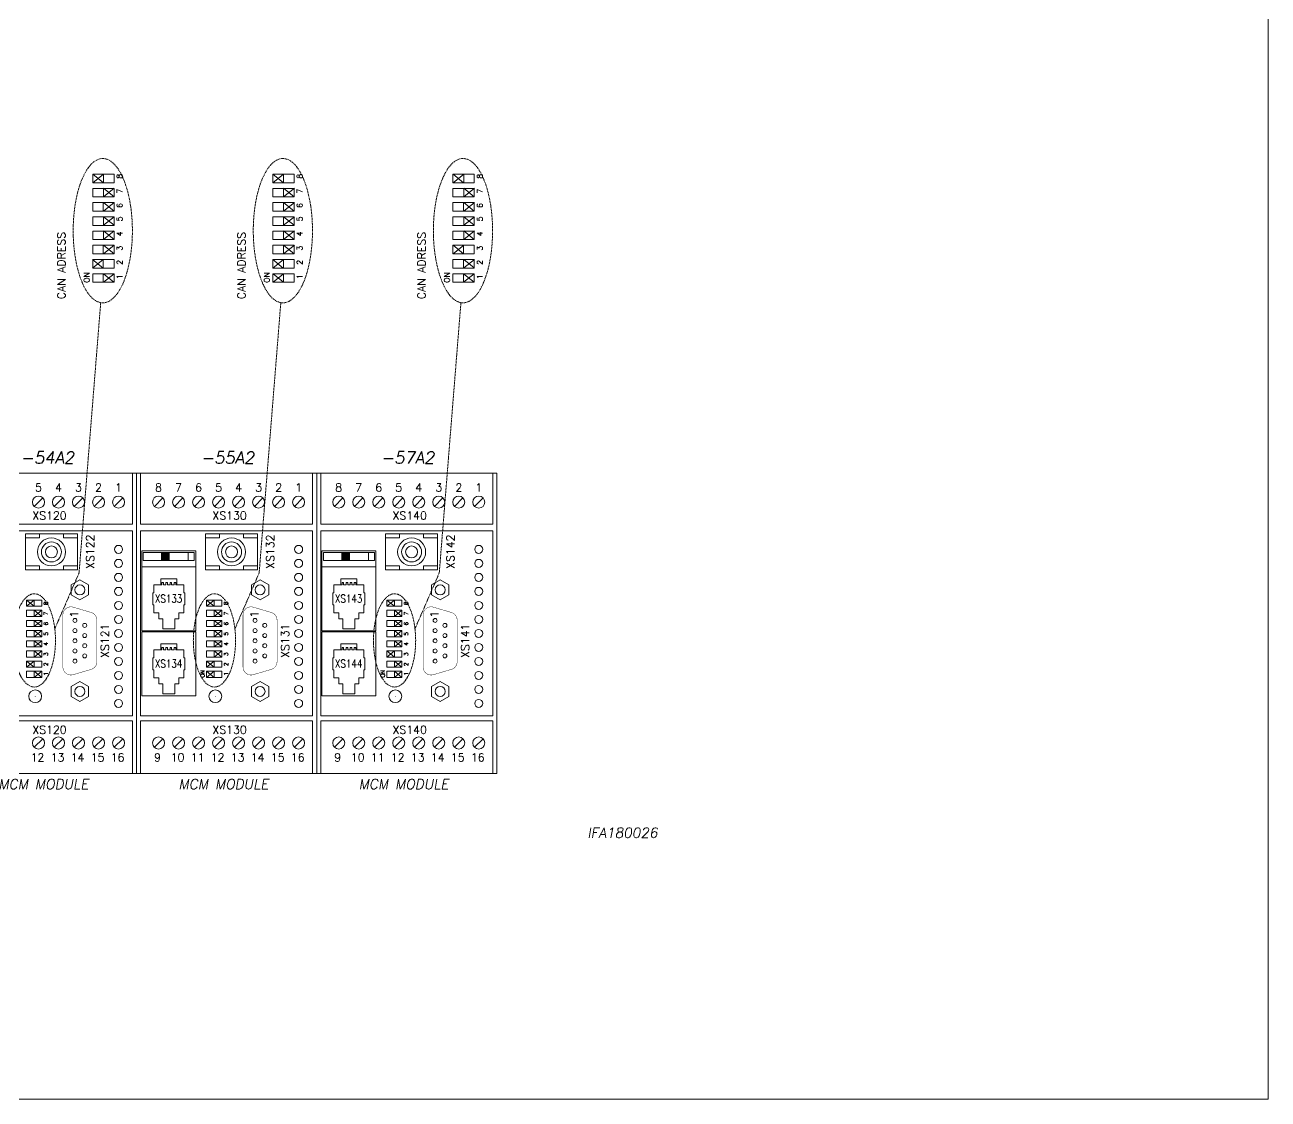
# Model space of a CAD drawing. Extents: x -2993 to 3661, y -4147 to -1441.
# Drawn here: x 2735.6 to 3046.3, y -3722.1 to -3453.6 of the extents above; entities that cross this region are included whole.
import ezdxf
from ezdxf.enums import TextEntityAlignment as Align

# ---------------------------------------------------------------- set-up
doc = ezdxf.new("R2010")
doc.units = 0
doc.header["$LTSCALE"] = 0.1
doc.header["$MEASUREMENT"] = 0
doc.linetypes.add('DASHED', pattern=[19.05, 12.7, -6.35])
doc.layers.get('0').update_dxf_attribs({"linetype": 'CONTINUOUS'})
doc.layers.add('DIM', color=5, linetype='CONTINUOUS')
doc.styles.get("Standard").update_dxf_attribs({"font": 'simplex.shx'})

msp = doc.modelspace()

# ---------------------------------------------------------------- hatches: boundary and pattern name
at = {"lineweight": 13}
h = msp.add_hatch(dxfattribs=at)
h.set_pattern_fill('ANSI37', color=256, angle=180, style=0)
h.set_pattern_definition([(225, (4043.07282, -1317.58516), (0.0883883476, -0.0883883476), []), (315, (4043.07282, -1317.58516), (0.0883883476, 0.0883883476), [])])
h.paths.add_polyline_path([(2769.8, -3587.47), (2771.71, -3587.47), (2771.71, -3585.45), (2769.8, -3585.45)])
h = msp.add_hatch(dxfattribs=at)
h.set_pattern_fill('ANSI37', color=256, angle=180, style=0)
h.set_pattern_definition([(225, (4088.07282, -1317.58516), (0.0883883476, -0.0883883476), []), (315, (4088.07282, -1317.58516), (0.0883883476, 0.0883883476), [])])
h.paths.add_polyline_path([(2814.8, -3587.47), (2816.71, -3587.47), (2816.71, -3585.45), (2814.8, -3585.45)])

# ---------------------------------------------------------------- linework, layer by layer
at = {"linetype": 'Continuous', "lineweight": 13}
for p, q in [((2752.59, -3490.9), (2752.59, -3493.04)), ((2757.93, -3490.9), (2752.59, -3490.9)), ((2755.29, -3493.04), (2755.29, -3490.9)), ((2757.93, -3493.04), (2757.93, -3490.9)), ((2757.93, -3493.04), (2757.93, -3490.9)), ((2797.59, -3490.9), (2797.59, -3493.04)), ((2802.93, -3490.9), (2797.59, -3490.9)), ((2800.29, -3493.04), (2800.29, -3490.9)), ((2802.93, -3493.04), (2802.93, -3490.9)), ((2802.93, -3493.04), (2802.93, -3490.9)), ((2842.59, -3490.9), (2842.59, -3493.04)), ((2847.93, -3490.9), (2842.59, -3490.9)), ((2845.29, -3493.04), (2845.29, -3490.9)), ((2847.93, -3493.04), (2847.93, -3490.9)), ((2847.93, -3493.04), (2847.93, -3490.9)), ((2752.59, -3493.04), (2757.93, -3493.04)), ((2752.59, -3493.04), (2757.93, -3493.04)), ((2757.93, -3494.46), (2752.59, -3494.46)), ((2752.59, -3494.46), (2752.59, -3496.59)), ((2757.93, -3494.46), (2752.59, -3494.46)), ((2755.29, -3496.59), (2755.29, -3494.46)), ((2757.93, -3496.59), (2757.93, -3494.46)), ((2757.93, -3496.59), (2757.93, -3494.46)), ((2797.59, -3493.04), (2802.93, -3493.04)), ((2797.59, -3493.04), (2802.93, -3493.04)), ((2802.93, -3494.46), (2797.59, -3494.46)), ((2797.59, -3494.46), (2797.59, -3496.59)), ((2802.93, -3494.46), (2797.59, -3494.46)), ((2800.29, -3496.59), (2800.29, -3494.46)), ((2802.93, -3496.59), (2802.93, -3494.46)), ((2802.93, -3496.59), (2802.93, -3494.46)), ((2842.59, -3493.04), (2847.93, -3493.04)), ((2842.59, -3493.04), (2847.93, -3493.04)), ((2847.93, -3494.46), (2842.59, -3494.46)), ((2842.59, -3494.46), (2842.59, -3496.59)), ((2847.93, -3494.46), (2842.59, -3494.46)), ((2845.29, -3496.59), (2845.29, -3494.46)), ((2847.93, -3496.59), (2847.93, -3494.46)), ((2847.93, -3496.59), (2847.93, -3494.46)), ((2752.59, -3496.59), (2757.93, -3496.59)), ((2752.59, -3496.59), (2757.93, -3496.59)), ((2797.59, -3496.59), (2802.93, -3496.59)), ((2797.59, -3496.59), (2802.93, -3496.59)), ((2842.59, -3496.59), (2847.93, -3496.59)), ((2842.59, -3496.59), (2847.93, -3496.59)), ((2752.59, -3500.15), (2752.59, -3498.02)), ((2752.59, -3498.02), (2757.93, -3498.02)), ((2752.59, -3498.02), (2757.93, -3498.02)), ((2757.93, -3500.15), (2752.59, -3500.15)), ((2757.93, -3500.15), (2752.59, -3500.15)), ((2755.23, -3500.15), (2755.23, -3498.02)), ((2757.93, -3498.02), (2757.93, -3500.15)), ((2757.93, -3498.02), (2757.93, -3500.15)), ((2797.59, -3500.15), (2797.59, -3498.02)), ((2797.59, -3498.02), (2802.93, -3498.02)), ((2797.59, -3498.02), (2802.93, -3498.02)), ((2802.93, -3500.15), (2797.59, -3500.15)), ((2802.93, -3500.15), (2797.59, -3500.15)), ((2800.23, -3500.15), (2800.23, -3498.02)), ((2802.93, -3498.02), (2802.93, -3500.15)), ((2802.93, -3498.02), (2802.93, -3500.15)), ((2842.59, -3500.15), (2842.59, -3498.02)), ((2842.59, -3498.02), (2847.93, -3498.02)), ((2842.59, -3498.02), (2847.93, -3498.02)), ((2847.93, -3500.15), (2842.59, -3500.15)), ((2847.93, -3500.15), (2842.59, -3500.15)), ((2845.23, -3500.15), (2845.23, -3498.02)), ((2847.93, -3498.02), (2847.93, -3500.15)), ((2847.93, -3498.02), (2847.93, -3500.15)), ((2752.59, -3501.57), (2752.59, -3503.71)), ((2757.93, -3501.57), (2752.59, -3501.57)), ((2757.93, -3501.57), (2752.59, -3501.57)), ((2752.59, -3503.71), (2757.93, -3503.71)), ((2752.59, -3503.71), (2757.93, -3503.71)), ((2755.29, -3503.71), (2755.29, -3501.57)), ((2757.93, -3503.71), (2757.93, -3501.57)), ((2757.93, -3503.71), (2757.93, -3501.57)), ((2797.59, -3501.57), (2797.59, -3503.71)), ((2802.93, -3501.57), (2797.59, -3501.57)), ((2802.93, -3501.57), (2797.59, -3501.57)), ((2797.59, -3503.71), (2802.93, -3503.71)), ((2797.59, -3503.71), (2802.93, -3503.71)), ((2800.29, -3503.71), (2800.29, -3501.57)), ((2802.93, -3503.71), (2802.93, -3501.57)), ((2802.93, -3503.71), (2802.93, -3501.57)), ((2842.59, -3501.57), (2842.59, -3503.71)), ((2847.93, -3501.57), (2842.59, -3501.57)), ((2847.93, -3501.57), (2842.59, -3501.57)), ((2842.59, -3503.71), (2847.93, -3503.71)), ((2842.59, -3503.71), (2847.93, -3503.71)), ((2845.29, -3503.71), (2845.29, -3501.57)), ((2847.93, -3503.71), (2847.93, -3501.57)), ((2847.93, -3503.71), (2847.93, -3501.57)), ((2757.93, -3505.13), (2752.59, -3505.13)), ((2752.59, -3505.13), (2752.59, -3507.26)), ((2757.93, -3505.13), (2752.59, -3505.13)), ((2755.29, -3507.26), (2755.29, -3505.13)), ((2757.93, -3507.26), (2757.93, -3505.13)), ((2757.93, -3507.26), (2757.93, -3505.13)), ((2802.93, -3505.13), (2797.59, -3505.13)), ((2797.59, -3505.13), (2797.59, -3507.26)), ((2802.93, -3505.13), (2797.59, -3505.13)), ((2800.29, -3507.26), (2800.29, -3505.13)), ((2802.93, -3507.26), (2802.93, -3505.13)), ((2802.93, -3507.26), (2802.93, -3505.13)), ((2847.93, -3505.13), (2842.59, -3505.13)), ((2842.59, -3505.13), (2842.59, -3507.26)), ((2847.93, -3505.13), (2842.59, -3505.13)), ((2845.29, -3507.26), (2845.29, -3505.13)), ((2847.93, -3507.26), (2847.93, -3505.13)), ((2847.93, -3507.26), (2847.93, -3505.13)), ((2752.59, -3507.26), (2757.93, -3507.26)), ((2752.59, -3507.26), (2757.93, -3507.26)), ((2752.59, -3510.82), (2752.59, -3508.68)), ((2752.59, -3508.68), (2757.93, -3508.68)), ((2752.59, -3508.68), (2757.93, -3508.68)), ((2755.23, -3510.82), (2755.23, -3508.68)), ((2757.93, -3508.68), (2757.93, -3510.82)), ((2757.93, -3508.68), (2757.93, -3510.82)), ((2797.59, -3507.26), (2802.93, -3507.26)), ((2797.59, -3507.26), (2802.93, -3507.26)), ((2797.59, -3510.82), (2797.59, -3508.68)), ((2797.59, -3508.68), (2802.93, -3508.68)), ((2797.59, -3508.68), (2802.93, -3508.68)), ((2800.23, -3510.82), (2800.23, -3508.68)), ((2802.93, -3508.68), (2802.93, -3510.82)), ((2802.93, -3508.68), (2802.93, -3510.82)), ((2842.59, -3507.26), (2847.93, -3507.26)), ((2842.59, -3507.26), (2847.93, -3507.26)), ((2842.59, -3510.82), (2842.59, -3508.68)), ((2842.59, -3508.68), (2847.93, -3508.68)), ((2842.59, -3508.68), (2847.93, -3508.68)), ((2845.23, -3510.82), (2845.23, -3508.68)), ((2847.93, -3508.68), (2847.93, -3510.82)), ((2847.93, -3508.68), (2847.93, -3510.82)), ((2757.93, -3510.82), (2752.59, -3510.82)), ((2757.93, -3510.82), (2752.59, -3510.82)), ((2752.59, -3512.24), (2757.93, -3512.24)), ((2752.59, -3514.37), (2752.59, -3512.24)), ((2752.59, -3512.24), (2757.93, -3512.24)), ((2755.23, -3514.37), (2755.23, -3512.24)), ((2757.93, -3512.24), (2757.93, -3514.37)), ((2757.93, -3512.24), (2757.93, -3514.37)), ((2802.93, -3510.82), (2797.59, -3510.82)), ((2802.93, -3510.82), (2797.59, -3510.82)), ((2797.59, -3512.24), (2802.93, -3512.24)), ((2797.59, -3514.37), (2797.59, -3512.24)), ((2797.59, -3512.24), (2802.93, -3512.24)), ((2800.23, -3514.37), (2800.23, -3512.24)), ((2802.93, -3512.24), (2802.93, -3514.37)), ((2802.93, -3512.24), (2802.93, -3514.37)), ((2847.93, -3510.82), (2842.59, -3510.82)), ((2847.93, -3510.82), (2842.59, -3510.82)), ((2842.59, -3512.24), (2847.93, -3512.24)), ((2842.59, -3514.37), (2842.59, -3512.24)), ((2842.59, -3512.24), (2847.93, -3512.24)), ((2845.23, -3514.37), (2845.23, -3512.24)), ((2847.93, -3512.24), (2847.93, -3514.37)), ((2847.93, -3512.24), (2847.93, -3514.37)), ((2757.93, -3514.37), (2752.59, -3514.37)), ((2757.93, -3514.37), (2752.59, -3514.37)), ((2752.59, -3515.8), (2757.93, -3515.8)), ((2752.59, -3517.93), (2752.59, -3515.8)), ((2752.59, -3515.8), (2757.93, -3515.8)), ((2755.23, -3517.93), (2755.23, -3515.8)), ((2757.93, -3515.8), (2757.93, -3517.93)), ((2757.93, -3515.8), (2757.93, -3517.93)), ((2802.93, -3514.37), (2797.59, -3514.37)), ((2802.93, -3514.37), (2797.59, -3514.37)), ((2797.59, -3515.8), (2802.93, -3515.8)), ((2797.59, -3517.93), (2797.59, -3515.8)), ((2797.59, -3515.8), (2802.93, -3515.8)), ((2800.23, -3517.93), (2800.23, -3515.8)), ((2802.93, -3515.8), (2802.93, -3517.93)), ((2802.93, -3515.8), (2802.93, -3517.93)), ((2847.93, -3514.37), (2842.59, -3514.37)), ((2847.93, -3514.37), (2842.59, -3514.37)), ((2842.59, -3515.8), (2847.93, -3515.8)), ((2842.59, -3517.93), (2842.59, -3515.8)), ((2842.59, -3515.8), (2847.93, -3515.8)), ((2845.23, -3517.93), (2845.23, -3515.8)), ((2847.93, -3515.8), (2847.93, -3517.93)), ((2847.93, -3515.8), (2847.93, -3517.93)), ((2757.93, -3517.93), (2752.59, -3517.93)), ((2757.93, -3517.93), (2752.59, -3517.93)), ((2802.93, -3517.93), (2797.59, -3517.93)), ((2802.93, -3517.93), (2797.59, -3517.93)), ((2847.93, -3517.93), (2842.59, -3517.93)), ((2847.93, -3517.93), (2842.59, -3517.93)), ((2777.96, -3585.45), (2765.21, -3585.45)), ((2765.21, -3587.47), (2765.21, -3585.45)), ((2765.21, -3587.47), (2777.96, -3587.47)), ((2769.8, -3585.45), (2769.8, -3587.47)), ((2771.71, -3585.45), (2771.71, -3587.47)), ((2776.46, -3587.47), (2776.46, -3585.45)), ((2777.96, -3587.47), (2777.96, -3585.45)), ((2822.96, -3585.45), (2810.21, -3585.45)), ((2810.21, -3587.47), (2810.21, -3585.45)), ((2810.21, -3587.47), (2822.96, -3587.47)), ((2814.8, -3585.45), (2814.8, -3587.47)), ((2816.71, -3585.45), (2816.71, -3587.47)), ((2821.46, -3587.47), (2821.46, -3585.45)), ((2822.96, -3587.47), (2822.96, -3585.45)), ((2769.87, -3592.93), (2770.27, -3592.93)), ((2769.87, -3593.52), (2769.87, -3592.93)), ((2770.27, -3592.93), (2770.27, -3593.52)), ((2770.27, -3593.52), (2770.88, -3593.52)), ((2770.88, -3592.93), (2771.29, -3592.93)), ((2770.88, -3593.52), (2770.88, -3592.93)), ((2771.29, -3592.93), (2771.29, -3593.52)), ((2771.29, -3593.52), (2771.9, -3593.52)), ((2771.9, -3593.52), (2771.9, -3592.93)), ((2771.9, -3592.93), (2772.31, -3592.93)), ((2772.31, -3592.93), (2772.31, -3593.52)), ((2772.31, -3593.52), (2772.91, -3593.52)), ((2772.91, -3592.93), (2773.32, -3592.93)), ((2772.91, -3593.52), (2772.91, -3592.93)), ((2773.32, -3592.93), (2773.32, -3593.52)), ((2814.87, -3592.93), (2815.27, -3592.93)), ((2814.87, -3593.52), (2814.87, -3592.93)), ((2815.27, -3592.93), (2815.27, -3593.52)), ((2815.27, -3593.52), (2815.88, -3593.52)), ((2815.88, -3592.93), (2816.29, -3592.93)), ((2815.88, -3593.52), (2815.88, -3592.93)), ((2816.29, -3592.93), (2816.29, -3593.52)), ((2816.29, -3593.52), (2816.9, -3593.52)), ((2816.9, -3593.52), (2816.9, -3592.93)), ((2816.9, -3592.93), (2817.31, -3592.93)), ((2817.31, -3592.93), (2817.31, -3593.52)), ((2817.31, -3593.52), (2817.91, -3593.52)), ((2817.91, -3592.93), (2818.32, -3592.93)), ((2817.91, -3593.52), (2817.91, -3592.93)), ((2818.32, -3592.93), (2818.32, -3593.52)), ((2739.86, -3597.36), (2736.05, -3597.36)), ((2736.05, -3597.36), (2736.05, -3598.88)), ((2736.05, -3598.88), (2739.86, -3598.88)), ((2739.86, -3599.9), (2736.05, -3599.9)), ((2736.05, -3599.9), (2736.05, -3601.42)), ((2737.96, -3597.36), (2737.96, -3598.88)), ((2737.96, -3599.9), (2737.96, -3601.42)), ((2739.86, -3598.88), (2739.86, -3597.36)), ((2739.86, -3601.42), (2739.86, -3599.9)), ((2784.86, -3597.36), (2781.05, -3597.36)), ((2781.05, -3597.36), (2781.05, -3598.88)), ((2781.05, -3598.88), (2784.86, -3598.88)), ((2784.86, -3599.9), (2781.05, -3599.9)), ((2781.05, -3599.9), (2781.05, -3601.42)), ((2782.96, -3597.36), (2782.96, -3598.88)), ((2782.96, -3599.9), (2782.96, -3601.42)), ((2784.86, -3598.88), (2784.86, -3597.36)), ((2784.86, -3601.42), (2784.86, -3599.9)), ((2829.86, -3597.36), (2826.05, -3597.36)), ((2826.05, -3597.36), (2826.05, -3598.88)), ((2826.05, -3598.88), (2829.86, -3598.88)), ((2829.86, -3599.9), (2826.05, -3599.9)), ((2826.05, -3599.9), (2826.05, -3601.42)), ((2827.96, -3597.36), (2827.96, -3598.88)), ((2827.96, -3599.9), (2827.96, -3601.42)), ((2829.86, -3598.88), (2829.86, -3597.36)), ((2829.86, -3601.42), (2829.86, -3599.9)), ((2736.05, -3601.42), (2739.86, -3601.42)), ((2739.86, -3602.44), (2736.05, -3602.44)), ((2736.05, -3602.44), (2736.05, -3603.96)), ((2737.96, -3602.44), (2737.96, -3603.96)), ((2739.86, -3603.96), (2739.86, -3602.44)), ((2781.05, -3601.42), (2784.86, -3601.42)), ((2784.86, -3602.44), (2781.05, -3602.44)), ((2781.05, -3602.44), (2781.05, -3603.96)), ((2782.96, -3602.44), (2782.96, -3603.96)), ((2784.86, -3603.96), (2784.86, -3602.44)), ((2826.05, -3601.42), (2829.86, -3601.42)), ((2829.86, -3602.44), (2826.05, -3602.44)), ((2826.05, -3602.44), (2826.05, -3603.96)), ((2827.96, -3602.44), (2827.96, -3603.96)), ((2829.86, -3603.96), (2829.86, -3602.44)), ((2736.05, -3603.96), (2739.86, -3603.96)), ((2739.86, -3604.98), (2736.05, -3604.98)), ((2736.05, -3604.98), (2736.05, -3606.5)), ((2736.05, -3606.5), (2739.86, -3606.5)), ((2737.96, -3604.98), (2737.96, -3606.5)), ((2739.86, -3606.5), (2739.86, -3604.98)), ((2781.05, -3603.96), (2784.86, -3603.96)), ((2784.86, -3604.98), (2781.05, -3604.98)), ((2781.05, -3604.98), (2781.05, -3606.5)), ((2781.05, -3606.5), (2784.86, -3606.5)), ((2782.96, -3604.98), (2782.96, -3606.5)), ((2784.86, -3606.5), (2784.86, -3604.98)), ((2826.05, -3603.96), (2829.86, -3603.96)), ((2829.86, -3604.98), (2826.05, -3604.98)), ((2826.05, -3604.98), (2826.05, -3606.5)), ((2826.05, -3606.5), (2829.86, -3606.5)), ((2827.96, -3604.98), (2827.96, -3606.5)), ((2829.86, -3606.5), (2829.86, -3604.98)), ((2739.86, -3607.52), (2736.05, -3607.52)), ((2736.05, -3607.52), (2736.05, -3609.04)), ((2736.05, -3609.04), (2739.86, -3609.04)), ((2737.96, -3607.52), (2737.96, -3609.04)), ((2739.86, -3609.04), (2739.86, -3607.52)), ((2769.87, -3609.77), (2769.87, -3609.18)), ((2769.87, -3609.18), (2770.27, -3609.18)), ((2770.27, -3609.18), (2770.27, -3609.77)), ((2770.88, -3609.18), (2771.29, -3609.18)), ((2770.88, -3609.77), (2770.88, -3609.18)), ((2771.29, -3609.18), (2771.29, -3609.77)), ((2771.9, -3609.77), (2771.9, -3609.18)), ((2771.9, -3609.18), (2772.31, -3609.18)), ((2772.31, -3609.18), (2772.31, -3609.77)), ((2772.91, -3609.77), (2772.91, -3609.18)), ((2772.91, -3609.18), (2773.32, -3609.18)), ((2773.32, -3609.18), (2773.32, -3609.77)), ((2784.86, -3607.52), (2781.05, -3607.52)), ((2781.05, -3607.52), (2781.05, -3609.04)), ((2781.05, -3609.04), (2784.86, -3609.04)), ((2782.96, -3607.52), (2782.96, -3609.04)), ((2784.86, -3609.04), (2784.86, -3607.52)), ((2814.87, -3609.77), (2814.87, -3609.18)), ((2814.87, -3609.18), (2815.27, -3609.18)), ((2815.27, -3609.18), (2815.27, -3609.77)), ((2815.88, -3609.18), (2816.29, -3609.18)), ((2815.88, -3609.77), (2815.88, -3609.18)), ((2816.29, -3609.18), (2816.29, -3609.77)), ((2816.9, -3609.77), (2816.9, -3609.18)), ((2816.9, -3609.18), (2817.31, -3609.18)), ((2817.31, -3609.18), (2817.31, -3609.77)), ((2817.91, -3609.77), (2817.91, -3609.18)), ((2817.91, -3609.18), (2818.32, -3609.18)), ((2818.32, -3609.18), (2818.32, -3609.77)), ((2829.86, -3607.52), (2826.05, -3607.52)), ((2826.05, -3607.52), (2826.05, -3609.04)), ((2826.05, -3609.04), (2829.86, -3609.04)), ((2827.96, -3607.52), (2827.96, -3609.04)), ((2829.86, -3609.04), (2829.86, -3607.52)), ((2739.86, -3610.06), (2736.05, -3610.06)), ((2736.05, -3610.06), (2736.05, -3611.58)), ((2736.05, -3611.58), (2739.86, -3611.58)), ((2736.05, -3612.6), (2739.86, -3612.6)), ((2736.05, -3614.12), (2736.05, -3612.6)), ((2737.96, -3610.06), (2737.96, -3611.58)), ((2737.96, -3612.6), (2737.96, -3614.12)), ((2739.86, -3611.58), (2739.86, -3610.06)), ((2739.86, -3612.6), (2739.86, -3614.12)), ((2770.27, -3609.77), (2770.88, -3609.77)), ((2771.29, -3609.77), (2771.9, -3609.77)), ((2772.31, -3609.77), (2772.91, -3609.77)), ((2784.86, -3610.06), (2781.05, -3610.06)), ((2781.05, -3610.06), (2781.05, -3611.58)), ((2781.05, -3611.58), (2784.86, -3611.58)), ((2781.05, -3612.6), (2784.86, -3612.6)), ((2781.05, -3614.12), (2781.05, -3612.6)), ((2782.96, -3610.06), (2782.96, -3611.58)), ((2782.96, -3612.6), (2782.96, -3614.12)), ((2784.86, -3611.58), (2784.86, -3610.06)), ((2784.86, -3612.6), (2784.86, -3614.12)), ((2815.27, -3609.77), (2815.88, -3609.77)), ((2816.29, -3609.77), (2816.9, -3609.77)), ((2817.31, -3609.77), (2817.91, -3609.77)), ((2829.86, -3610.06), (2826.05, -3610.06)), ((2826.05, -3610.06), (2826.05, -3611.58)), ((2826.05, -3611.58), (2829.86, -3611.58)), ((2826.05, -3612.6), (2829.86, -3612.6)), ((2826.05, -3614.12), (2826.05, -3612.6)), ((2827.96, -3610.06), (2827.96, -3611.58)), ((2827.96, -3612.6), (2827.96, -3614.12)), ((2829.86, -3611.58), (2829.86, -3610.06)), ((2829.86, -3612.6), (2829.86, -3614.12)), ((2739.86, -3614.12), (2736.05, -3614.12)), ((2736.05, -3615.14), (2739.86, -3615.14)), ((2736.05, -3616.66), (2736.05, -3615.14)), ((2737.96, -3615.14), (2737.96, -3616.66)), ((2739.86, -3615.14), (2739.86, -3616.66)), ((2784.86, -3614.12), (2781.05, -3614.12)), ((2781.05, -3615.14), (2784.86, -3615.14)), ((2781.05, -3616.66), (2781.05, -3615.14)), ((2782.96, -3615.14), (2782.96, -3616.66)), ((2784.86, -3615.14), (2784.86, -3616.66)), ((2829.86, -3614.12), (2826.05, -3614.12)), ((2826.05, -3615.14), (2829.86, -3615.14)), ((2826.05, -3616.66), (2826.05, -3615.14)), ((2827.96, -3615.14), (2827.96, -3616.66)), ((2829.86, -3615.14), (2829.86, -3616.66)), ((2739.86, -3616.66), (2736.05, -3616.66)), ((2784.86, -3616.66), (2781.05, -3616.66)), ((2829.86, -3616.66), (2826.05, -3616.66))]:
    msp.add_line(p, q, dxfattribs=at)
at = {"lineweight": 13}
for p, q in [((2752.63, -3493.04), (2755.29, -3490.9)), ((2752.63, -3490.9), (2755.26, -3493.04)), ((2797.59, -3493.04), (2800.26, -3490.9)), ((2797.59, -3490.9), (2800.23, -3493.04)), ((2842.63, -3493.04), (2845.29, -3490.9)), ((2842.63, -3490.9), (2845.26, -3493.04)), ((2755.29, -3496.57), (2757.96, -3494.43)), ((2755.29, -3494.43), (2757.93, -3496.57)), ((2800.29, -3496.57), (2802.96, -3494.43)), ((2800.29, -3494.43), (2802.93, -3496.57)), ((2845.29, -3496.57), (2847.96, -3494.43)), ((2845.29, -3494.43), (2847.93, -3496.57)), ((2755.29, -3500.12), (2757.96, -3497.99)), ((2755.29, -3497.99), (2757.93, -3500.12)), ((2800.29, -3500.12), (2802.96, -3497.99)), ((2800.29, -3497.99), (2802.93, -3500.12)), ((2845.29, -3500.12), (2847.96, -3497.99)), ((2845.29, -3497.99), (2847.93, -3500.12)), ((2755.29, -3503.68), (2757.96, -3501.54)), ((2755.29, -3501.54), (2757.93, -3503.68)), ((2800.29, -3503.68), (2802.96, -3501.54)), ((2800.29, -3501.54), (2802.93, -3503.68)), ((2845.29, -3503.68), (2847.96, -3501.54)), ((2845.29, -3501.54), (2847.93, -3503.68)), ((2755.29, -3507.23), (2757.96, -3505.1)), ((2755.29, -3505.1), (2757.93, -3507.23)), ((2800.29, -3507.23), (2802.96, -3505.1)), ((2800.29, -3505.1), (2802.93, -3507.23)), ((2845.29, -3507.23), (2847.96, -3505.1)), ((2845.29, -3505.1), (2847.93, -3507.23)), ((2755.29, -3510.79), (2757.96, -3508.66)), ((2755.29, -3508.66), (2757.93, -3510.79)), ((2800.29, -3510.79), (2802.96, -3508.66)), ((2800.29, -3508.66), (2802.93, -3510.79)), ((2842.63, -3510.79), (2845.29, -3508.66)), ((2842.63, -3508.66), (2845.26, -3510.79)), ((2752.56, -3514.37), (2755.23, -3512.24)), ((2752.56, -3512.24), (2755.19, -3514.37)), ((2797.56, -3514.37), (2800.23, -3512.24)), ((2797.56, -3512.24), (2800.19, -3514.37)), ((2845.29, -3514.35), (2847.96, -3512.21)), ((2845.29, -3512.21), (2847.93, -3514.35)), ((2755.26, -3517.93), (2757.93, -3515.8)), ((2755.26, -3515.8), (2757.89, -3517.93)), ((2797.63, -3517.93), (2800.29, -3515.8)), ((2797.63, -3515.8), (2800.26, -3517.93)), ((2845.26, -3517.93), (2847.93, -3515.8)), ((2845.26, -3515.8), (2847.89, -3517.93)), ((2763.54, -3565.67), (2718.54, -3565.67)), ((2763.54, -3565.67), (2718.54, -3565.67)), ((2762.54, -3578.37), (2762.54, -3565.67)), ((2763.54, -3565.67), (2763.54, -3640.67)), ((2763.54, -3565.67), (2763.54, -3640.67)), ((2763.54, -3565.67), (2763.54, -3640.67)), ((2763.54, -3565.67), (2763.54, -3640.67)), ((2763.54, -3565.67), (2763.54, -3640.67)), ((2763.54, -3565.67), (2763.54, -3640.67)), ((2763.54, -3565.67), (2763.54, -3640.67)), ((2763.54, -3565.67), (2763.54, -3640.67)), ((2763.54, -3565.67), (2763.54, -3640.67)), ((2763.54, -3565.67), (2763.54, -3640.67)), ((2763.54, -3565.67), (2763.54, -3640.67)), ((2763.54, -3565.67), (2763.54, -3640.67)), ((2763.54, -3565.67), (2763.54, -3640.67)), ((2763.54, -3565.67), (2763.54, -3640.67)), ((2763.54, -3565.67), (2763.54, -3640.67)), ((2763.54, -3565.67), (2763.54, -3640.67)), ((2763.54, -3565.67), (2763.54, -3640.67)), ((2763.54, -3565.67), (2763.54, -3640.67)), ((2808.54, -3565.67), (2763.54, -3565.67)), ((2808.54, -3565.67), (2763.54, -3565.67)), ((2808.54, -3565.67), (2763.54, -3565.67)), ((2808.54, -3565.67), (2763.54, -3565.67)), ((2764.54, -3578.37), (2764.54, -3565.67)), ((2807.54, -3578.37), (2807.54, -3565.67)), ((2808.54, -3565.67), (2808.54, -3640.67)), ((2808.54, -3565.67), (2808.54, -3640.67)), ((2808.54, -3565.67), (2808.54, -3640.67)), ((2808.54, -3565.67), (2808.54, -3640.67)), ((2808.54, -3565.67), (2808.54, -3640.67)), ((2808.54, -3565.67), (2808.54, -3640.67)), ((2808.54, -3565.67), (2808.54, -3640.67)), ((2808.54, -3565.67), (2808.54, -3640.67)), ((2808.54, -3565.67), (2808.54, -3640.67)), ((2808.54, -3565.67), (2808.54, -3640.67)), ((2808.54, -3565.67), (2808.54, -3640.67)), ((2808.54, -3565.67), (2808.54, -3640.67)), ((2808.54, -3565.67), (2808.54, -3640.67)), ((2808.54, -3565.67), (2808.54, -3640.67)), ((2808.54, -3565.67), (2808.54, -3640.67)), ((2808.54, -3565.67), (2808.54, -3640.67)), ((2808.54, -3565.67), (2808.54, -3640.67)), ((2808.54, -3565.67), (2808.54, -3640.67)), ((2808.54, -3565.67), (2808.54, -3640.67)), ((2808.54, -3565.67), (2808.54, -3640.67)), ((2808.54, -3565.67), (2808.54, -3640.67)), ((2808.54, -3565.67), (2808.54, -3640.67)), ((2808.54, -3565.67), (2808.54, -3640.67)), ((2808.54, -3565.67), (2808.54, -3640.67)), ((2808.54, -3565.67), (2808.54, -3640.67)), ((2808.54, -3565.67), (2808.54, -3640.67)), ((2808.54, -3565.67), (2808.54, -3640.67)), ((2808.54, -3565.67), (2808.54, -3640.67)), ((2808.54, -3565.67), (2808.54, -3640.67)), ((2808.54, -3565.67), (2808.54, -3640.67)), ((2808.54, -3565.67), (2808.54, -3640.67)), ((2808.54, -3565.67), (2808.54, -3640.67)), ((2808.54, -3565.67), (2808.54, -3640.67)), ((2808.54, -3565.67), (2808.54, -3640.67)), ((2808.54, -3565.67), (2808.54, -3640.67)), ((2808.54, -3565.67), (2808.54, -3640.67)), ((2808.54, -3565.67), (2808.54, -3640.67)), ((2808.54, -3565.67), (2808.54, -3640.67)), ((2808.54, -3565.67), (2808.54, -3640.67)), ((2808.54, -3565.67), (2808.54, -3640.67)), ((2808.54, -3565.67), (2808.54, -3640.67)), ((2808.54, -3565.67), (2808.54, -3640.67)), ((2808.54, -3565.67), (2808.54, -3640.67)), ((2808.54, -3565.67), (2808.54, -3640.67)), ((2808.54, -3565.67), (2808.54, -3640.67)), ((2853.54, -3565.67), (2808.54, -3565.67)), ((2853.54, -3565.67), (2808.54, -3565.67)), ((2809.54, -3578.37), (2809.54, -3565.67)), ((2809.54, -3578.37), (2809.54, -3565.67)), ((2809.54, -3578.37), (2809.54, -3565.67)), ((2852.54, -3578.37), (2852.54, -3565.67)), ((2853.54, -3565.67), (2853.54, -3640.67)), ((2853.54, -3565.67), (2853.54, -3640.67)), ((2853.54, -3565.67), (2853.54, -3640.67)), ((2853.54, -3565.67), (2853.54, -3640.67)), ((2853.54, -3565.67), (2853.54, -3640.67)), ((2853.54, -3565.67), (2853.54, -3640.67)), ((2763.54, -3566.17), (2763.54, -3640.17)), ((2763.54, -3566.17), (2763.54, -3640.17)), ((2808.54, -3566.17), (2808.54, -3640.17)), ((2808.54, -3566.17), (2808.54, -3640.17)), ((2808.54, -3566.17), (2808.54, -3640.17)), ((2808.54, -3566.17), (2808.54, -3640.17)), ((2808.54, -3566.17), (2808.54, -3640.17)), ((2740.1, -3571.81), (2737.98, -3573.93)), ((2745.1, -3571.81), (2742.98, -3573.93)), ((2750.1, -3571.81), (2747.98, -3573.93)), ((2755.1, -3571.81), (2752.98, -3573.93)), ((2760.1, -3571.81), (2757.98, -3573.93)), ((2770.1, -3571.81), (2767.98, -3573.93)), ((2775.1, -3571.81), (2772.98, -3573.93)), ((2780.1, -3571.81), (2777.98, -3573.93)), ((2785.1, -3571.81), (2782.98, -3573.93)), ((2790.1, -3571.81), (2787.98, -3573.93)), ((2795.1, -3571.81), (2792.98, -3573.93)), ((2800.1, -3571.81), (2797.98, -3573.93)), ((2805.1, -3571.81), (2802.98, -3573.93)), ((2815.1, -3571.81), (2812.98, -3573.93)), ((2820.1, -3571.81), (2817.98, -3573.93)), ((2825.1, -3571.81), (2822.98, -3573.93)), ((2830.1, -3571.81), (2827.98, -3573.93)), ((2835.1, -3571.81), (2832.98, -3573.93)), ((2840.1, -3571.81), (2837.98, -3573.93)), ((2845.1, -3571.81), (2842.98, -3573.93)), ((2850.1, -3571.81), (2847.98, -3573.93)), ((2762.54, -3578.37), (2719.54, -3578.37)), ((2807.54, -3578.37), (2764.54, -3578.37)), ((2852.54, -3578.37), (2809.54, -3578.37)), ((2762.54, -3580.07), (2719.54, -3580.07)), ((2748.77, -3580.82), (2735.77, -3580.82)), ((2735.77, -3580.82), (2735.77, -3589.82)), ((2739.27, -3581.82), (2739.27, -3580.82)), ((2745.27, -3581.82), (2745.27, -3580.82)), ((2748.77, -3580.82), (2748.77, -3589.82)), ((2762.54, -3626.27), (2762.54, -3580.07)), ((2764.54, -3626.27), (2764.54, -3580.07)), ((2807.54, -3580.07), (2764.54, -3580.07)), ((2793.77, -3580.82), (2780.77, -3580.82)), ((2780.77, -3580.82), (2780.77, -3589.82)), ((2784.27, -3581.82), (2784.27, -3580.82)), ((2790.27, -3581.82), (2790.27, -3580.82)), ((2793.77, -3580.82), (2793.77, -3589.82)), ((2807.54, -3626.27), (2807.54, -3580.07)), ((2809.54, -3626.27), (2809.54, -3580.07)), ((2809.54, -3626.27), (2809.54, -3580.07)), ((2809.54, -3626.27), (2809.54, -3580.07)), ((2852.54, -3580.07), (2809.54, -3580.07)), ((2838.77, -3580.82), (2825.77, -3580.82)), ((2825.77, -3580.82), (2825.77, -3589.82)), ((2829.27, -3581.82), (2829.27, -3580.82)), ((2835.27, -3581.82), (2835.27, -3580.82)), ((2838.77, -3580.82), (2838.77, -3589.82)), ((2852.54, -3626.27), (2852.54, -3580.07)), ((2739.27, -3581.82), (2735.77, -3581.82)), ((2748.77, -3581.82), (2745.27, -3581.82)), ((2784.27, -3581.82), (2780.77, -3581.82)), ((2793.77, -3581.82), (2790.27, -3581.82)), ((2829.27, -3581.82), (2825.77, -3581.82)), ((2838.77, -3581.82), (2835.27, -3581.82)), ((2778.34, -3585.02), (2764.84, -3585.02)), ((2764.84, -3589.02), (2764.84, -3585.02)), ((2778.34, -3589.02), (2778.34, -3585.02)), ((2809.84, -3589.02), (2809.84, -3585.02)), ((2809.84, -3589.02), (2809.84, -3585.02)), ((2823.34, -3585.02), (2809.84, -3585.02)), ((2809.84, -3589.02), (2809.84, -3585.02)), ((2823.34, -3589.02), (2823.34, -3585.02)), ((2739.27, -3588.82), (2735.77, -3588.82)), ((2748.77, -3589.82), (2735.77, -3589.82)), ((2739.27, -3589.82), (2739.27, -3588.82)), ((2745.27, -3589.82), (2745.27, -3588.82)), ((2748.77, -3588.82), (2745.27, -3588.82)), ((2764.84, -3589.02), (2764.84, -3605.02)), ((2764.84, -3589.02), (2778.34, -3589.02)), ((2778.34, -3589.02), (2778.34, -3605.02)), ((2784.27, -3588.82), (2780.77, -3588.82)), ((2793.77, -3589.82), (2780.77, -3589.82)), ((2784.27, -3589.82), (2784.27, -3588.82)), ((2790.27, -3589.82), (2790.27, -3588.82)), ((2793.77, -3588.82), (2790.27, -3588.82)), ((2809.84, -3589.02), (2809.84, -3605.02)), ((2809.84, -3589.02), (2809.84, -3605.02)), ((2809.84, -3589.02), (2809.84, -3605.02)), ((2809.84, -3589.02), (2823.34, -3589.02)), ((2823.34, -3589.02), (2823.34, -3605.02)), ((2829.27, -3588.82), (2825.77, -3588.82)), ((2838.77, -3589.82), (2825.77, -3589.82)), ((2829.27, -3589.82), (2829.27, -3588.82)), ((2835.27, -3589.82), (2835.27, -3588.82)), ((2838.77, -3588.82), (2835.27, -3588.82)), ((2747.22, -3593.56), (2749.39, -3592.31)), ((2747.22, -3596.06), (2747.22, -3593.56)), ((2751.55, -3593.56), (2749.39, -3592.31)), ((2751.55, -3596.06), (2751.55, -3593.56)), ((2767.84, -3593.52), (2767.84, -3595.52)), ((2767.84, -3593.52), (2769.59, -3593.52)), ((2769.59, -3592.02), (2773.59, -3592.02)), ((2769.59, -3592.02), (2769.59, -3593.52)), ((2769.87, -3593.52), (2769.59, -3593.52)), ((2773.32, -3593.52), (2773.59, -3593.52)), ((2773.59, -3592.02), (2773.59, -3593.52)), ((2773.59, -3593.52), (2775.34, -3593.52)), ((2775.34, -3593.52), (2775.34, -3595.52)), ((2792.22, -3593.56), (2794.39, -3592.31)), ((2792.22, -3596.06), (2792.22, -3593.56)), ((2796.55, -3593.56), (2794.39, -3592.31)), ((2796.55, -3596.06), (2796.55, -3593.56)), ((2812.84, -3593.52), (2812.84, -3595.52)), ((2812.84, -3593.52), (2814.59, -3593.52)), ((2814.59, -3592.02), (2818.59, -3592.02)), ((2814.59, -3592.02), (2814.59, -3593.52)), ((2814.87, -3593.52), (2814.59, -3593.52)), ((2818.32, -3593.52), (2818.59, -3593.52)), ((2818.59, -3592.02), (2818.59, -3593.52)), ((2818.59, -3593.52), (2820.34, -3593.52)), ((2820.34, -3593.52), (2820.34, -3595.52)), ((2837.22, -3593.56), (2839.39, -3592.31)), ((2837.22, -3596.06), (2837.22, -3593.56)), ((2841.55, -3593.56), (2839.39, -3592.31)), ((2841.55, -3596.06), (2841.55, -3593.56)), ((2749.39, -3597.31), (2747.22, -3596.06)), ((2749.39, -3597.31), (2751.55, -3596.06)), ((2767.59, -3595.52), (2767.84, -3595.52)), ((2767.59, -3595.52), (2767.59, -3598.52)), ((2775.34, -3595.52), (2775.59, -3595.52)), ((2775.59, -3595.52), (2775.59, -3598.52)), ((2794.39, -3597.31), (2792.22, -3596.06)), ((2794.39, -3597.31), (2796.55, -3596.06)), ((2812.59, -3595.52), (2812.84, -3595.52)), ((2812.59, -3595.52), (2812.59, -3598.52)), ((2820.34, -3595.52), (2820.59, -3595.52)), ((2820.59, -3595.52), (2820.59, -3598.52)), ((2839.39, -3597.31), (2837.22, -3596.06)), ((2839.39, -3597.31), (2841.55, -3596.06)), ((2736.05, -3598.88), (2737.96, -3597.36)), ((2736.05, -3597.36), (2737.96, -3598.88)), ((2737.96, -3601.42), (2739.86, -3599.9)), ((2737.96, -3599.9), (2739.86, -3601.42)), ((2767.59, -3598.52), (2767.84, -3598.52)), ((2767.84, -3598.52), (2767.84, -3600.52)), ((2775.34, -3598.52), (2775.59, -3598.52)), ((2775.34, -3598.52), (2775.34, -3600.52)), ((2781.05, -3598.88), (2782.96, -3597.36)), ((2781.05, -3597.36), (2782.96, -3598.88)), ((2782.96, -3601.42), (2784.86, -3599.9)), ((2782.96, -3599.9), (2784.86, -3601.42)), ((2812.59, -3598.52), (2812.84, -3598.52)), ((2812.84, -3598.52), (2812.84, -3600.52)), ((2820.34, -3598.52), (2820.59, -3598.52)), ((2820.34, -3598.52), (2820.34, -3600.52)), ((2826.05, -3598.88), (2827.96, -3597.36)), ((2826.05, -3597.36), (2827.96, -3598.88)), ((2827.96, -3601.42), (2829.86, -3599.9)), ((2827.96, -3599.9), (2829.86, -3601.42)), ((2737.96, -3603.96), (2739.86, -3602.44)), ((2737.96, -3602.44), (2739.86, -3603.96)), ((2767.84, -3600.52), (2769.09, -3600.52)), ((2769.09, -3600.52), (2769.09, -3602.02)), ((2769.09, -3602.02), (2770.09, -3602.02)), ((2770.09, -3602.02), (2770.09, -3604.52)), ((2773.09, -3602.02), (2773.09, -3604.52)), ((2773.09, -3602.02), (2774.09, -3602.02)), ((2774.09, -3600.52), (2775.34, -3600.52)), ((2774.09, -3600.52), (2774.09, -3602.02)), ((2782.96, -3603.96), (2784.86, -3602.44)), ((2782.96, -3602.44), (2784.86, -3603.96)), ((2812.84, -3600.52), (2814.09, -3600.52)), ((2814.09, -3600.52), (2814.09, -3602.02)), ((2814.09, -3602.02), (2815.09, -3602.02)), ((2815.09, -3602.02), (2815.09, -3604.52)), ((2818.09, -3602.02), (2818.09, -3604.52)), ((2818.09, -3602.02), (2819.09, -3602.02)), ((2819.09, -3600.52), (2820.34, -3600.52)), ((2819.09, -3600.52), (2819.09, -3602.02)), ((2827.96, -3603.96), (2829.86, -3602.44)), ((2827.96, -3602.44), (2829.86, -3603.96)), ((2737.96, -3606.5), (2739.86, -3604.98)), ((2737.96, -3604.98), (2739.86, -3606.5)), ((2764.84, -3605.02), (2778.34, -3605.02)), ((2764.84, -3605.27), (2778.34, -3605.27)), ((2764.84, -3605.27), (2764.84, -3621.27)), ((2770.09, -3604.52), (2773.09, -3604.52)), ((2778.34, -3605.27), (2778.34, -3621.27)), ((2782.96, -3606.5), (2784.86, -3604.98)), ((2782.96, -3604.98), (2784.86, -3606.5)), ((2809.84, -3605.02), (2823.34, -3605.02)), ((2809.84, -3605.27), (2809.84, -3621.27)), ((2809.84, -3605.27), (2809.84, -3621.27)), ((2809.84, -3605.27), (2823.34, -3605.27)), ((2809.84, -3605.27), (2809.84, -3621.27)), ((2815.09, -3604.52), (2818.09, -3604.52)), ((2823.34, -3605.27), (2823.34, -3621.27)), ((2827.96, -3606.5), (2829.86, -3604.98)), ((2827.96, -3604.98), (2829.86, -3606.5)), ((2737.96, -3609.04), (2739.86, -3607.52)), ((2737.96, -3607.52), (2739.86, -3609.04)), ((2769.59, -3608.27), (2773.59, -3608.27)), ((2769.59, -3608.27), (2769.59, -3609.77)), ((2773.59, -3608.27), (2773.59, -3609.77)), ((2782.96, -3609.04), (2784.86, -3607.52)), ((2782.96, -3607.52), (2784.86, -3609.04)), ((2814.59, -3608.27), (2818.59, -3608.27)), ((2814.59, -3608.27), (2814.59, -3609.77)), ((2818.59, -3608.27), (2818.59, -3609.77)), ((2827.96, -3609.04), (2829.86, -3607.52)), ((2827.96, -3607.52), (2829.86, -3609.04)), ((2736.05, -3614.12), (2737.96, -3612.6)), ((2736.05, -3612.6), (2737.96, -3614.12)), ((2737.96, -3611.58), (2739.86, -3610.06)), ((2737.96, -3610.06), (2739.86, -3611.58)), ((2767.59, -3611.77), (2767.84, -3611.77)), ((2767.59, -3611.77), (2767.59, -3614.77)), ((2767.84, -3609.77), (2767.84, -3611.77)), ((2767.84, -3609.77), (2769.59, -3609.77)), ((2769.87, -3609.77), (2769.59, -3609.77)), ((2773.32, -3609.77), (2773.59, -3609.77)), ((2773.59, -3609.77), (2775.34, -3609.77)), ((2775.34, -3609.77), (2775.34, -3611.77)), ((2775.34, -3611.77), (2775.59, -3611.77)), ((2775.59, -3611.77), (2775.59, -3614.77)), ((2781.05, -3614.12), (2782.96, -3612.6)), ((2781.05, -3612.6), (2782.96, -3614.12)), ((2782.96, -3611.58), (2784.86, -3610.06)), ((2782.96, -3610.06), (2784.86, -3611.58)), ((2812.59, -3611.77), (2812.84, -3611.77)), ((2812.59, -3611.77), (2812.59, -3614.77)), ((2812.84, -3609.77), (2812.84, -3611.77)), ((2812.84, -3609.77), (2814.59, -3609.77)), ((2814.87, -3609.77), (2814.59, -3609.77)), ((2818.32, -3609.77), (2818.59, -3609.77)), ((2818.59, -3609.77), (2820.34, -3609.77)), ((2820.34, -3609.77), (2820.34, -3611.77)), ((2820.34, -3611.77), (2820.59, -3611.77)), ((2820.59, -3611.77), (2820.59, -3614.77)), ((2826.05, -3611.58), (2827.96, -3610.06)), ((2826.05, -3610.06), (2827.96, -3611.58)), ((2827.96, -3614.12), (2829.86, -3612.6)), ((2827.96, -3612.6), (2829.86, -3614.12)), ((2737.96, -3616.66), (2739.86, -3615.14)), ((2737.96, -3615.14), (2739.86, -3616.66)), ((2767.59, -3614.77), (2767.84, -3614.77)), ((2767.84, -3614.77), (2767.84, -3616.77)), ((2775.34, -3614.77), (2775.34, -3616.77)), ((2775.34, -3614.77), (2775.59, -3614.77)), ((2781.05, -3616.66), (2782.96, -3615.14)), ((2781.05, -3615.14), (2782.96, -3616.66)), ((2812.59, -3614.77), (2812.84, -3614.77)), ((2812.84, -3614.77), (2812.84, -3616.77)), ((2820.34, -3614.77), (2820.34, -3616.77)), ((2820.34, -3614.77), (2820.59, -3614.77)), ((2827.96, -3616.66), (2829.86, -3615.14)), ((2827.96, -3615.14), (2829.86, -3616.66)), ((2747.22, -3618.94), (2749.39, -3617.69)), ((2751.55, -3618.94), (2749.39, -3617.69)), ((2767.84, -3616.77), (2769.09, -3616.77)), ((2769.09, -3616.77), (2769.09, -3618.27)), ((2769.09, -3618.27), (2770.09, -3618.27)), ((2770.09, -3618.27), (2770.09, -3620.77)), ((2773.09, -3618.27), (2774.09, -3618.27)), ((2773.09, -3618.27), (2773.09, -3620.77)), ((2774.09, -3616.77), (2774.09, -3618.27)), ((2774.09, -3616.77), (2775.34, -3616.77)), ((2792.22, -3618.94), (2794.39, -3617.69)), ((2796.55, -3618.94), (2794.39, -3617.69)), ((2812.84, -3616.77), (2814.09, -3616.77)), ((2814.09, -3616.77), (2814.09, -3618.27)), ((2814.09, -3618.27), (2815.09, -3618.27)), ((2815.09, -3618.27), (2815.09, -3620.77)), ((2818.09, -3618.27), (2819.09, -3618.27)), ((2818.09, -3618.27), (2818.09, -3620.77)), ((2819.09, -3616.77), (2819.09, -3618.27)), ((2819.09, -3616.77), (2820.34, -3616.77)), ((2837.22, -3618.94), (2839.39, -3617.69)), ((2841.55, -3618.94), (2839.39, -3617.69)), ((2747.22, -3621.44), (2747.22, -3618.94)), ((2749.39, -3622.69), (2747.22, -3621.44)), ((2749.39, -3622.69), (2751.55, -3621.44)), ((2751.55, -3621.44), (2751.55, -3618.94)), ((2764.84, -3621.27), (2778.34, -3621.27)), ((2770.09, -3620.77), (2773.09, -3620.77)), ((2792.22, -3621.44), (2792.22, -3618.94)), ((2794.39, -3622.69), (2792.22, -3621.44)), ((2794.39, -3622.69), (2796.55, -3621.44)), ((2796.55, -3621.44), (2796.55, -3618.94)), ((2809.84, -3621.27), (2823.34, -3621.27)), ((2815.09, -3620.77), (2818.09, -3620.77)), ((2837.22, -3621.44), (2837.22, -3618.94)), ((2839.39, -3622.69), (2837.22, -3621.44)), ((2839.39, -3622.69), (2841.55, -3621.44)), ((2841.55, -3621.44), (2841.55, -3618.94)), ((2762.54, -3626.27), (2719.54, -3626.27)), ((2762.54, -3627.57), (2719.54, -3627.57)), ((2762.54, -3627.57), (2762.54, -3640.67)), ((2807.54, -3626.27), (2764.54, -3626.27)), ((2807.54, -3627.57), (2764.54, -3627.57)), ((2764.54, -3627.57), (2764.54, -3640.67)), ((2807.54, -3627.57), (2807.54, -3640.67)), ((2852.54, -3626.27), (2809.54, -3626.27)), ((2809.54, -3627.57), (2809.54, -3640.67)), ((2852.54, -3627.57), (2809.54, -3627.57)), ((2809.54, -3627.57), (2809.54, -3640.67)), ((2852.54, -3627.57), (2852.54, -3640.67)), ((2740.1, -3632.01), (2737.98, -3634.13)), ((2745.1, -3632.01), (2742.98, -3634.13)), ((2750.1, -3632.01), (2747.98, -3634.13)), ((2755.1, -3632.01), (2752.98, -3634.13)), ((2760.1, -3632.01), (2757.98, -3634.13)), ((2770.1, -3632.01), (2767.98, -3634.13)), ((2775.1, -3632.01), (2772.98, -3634.13)), ((2780.1, -3632.01), (2777.98, -3634.13)), ((2785.1, -3632.01), (2782.98, -3634.13)), ((2790.1, -3632.01), (2787.98, -3634.13)), ((2795.1, -3632.01), (2792.98, -3634.13)), ((2800.1, -3632.01), (2797.98, -3634.13)), ((2805.1, -3632.01), (2802.98, -3634.13)), ((2815.1, -3632.01), (2812.98, -3634.13)), ((2820.1, -3632.01), (2817.98, -3634.13)), ((2825.1, -3632.01), (2822.98, -3634.13)), ((2830.1, -3632.01), (2827.98, -3634.13)), ((2835.1, -3632.01), (2832.98, -3634.13)), ((2840.1, -3632.01), (2837.98, -3634.13)), ((2845.1, -3632.01), (2842.98, -3634.13)), ((2850.1, -3632.01), (2847.98, -3634.13)), ((2763.54, -3640.67), (2718.54, -3640.67)), ((2808.54, -3640.67), (2763.54, -3640.67)), ((2853.54, -3640.67), (2808.54, -3640.67))]:
    msp.add_line(p, q, dxfattribs=at)
at = {"linetype": 'DASHED', "lineweight": 13, "ltscale": 0.2}
for p, q in [((2754.58, -3523.02), (2749.17, -3590.58)), ((2799.58, -3523.02), (2794.17, -3590.58)), ((2844.58, -3523.02), (2839.17, -3590.58)), ((2749.17, -3590.58), (2743.09, -3604.58)), ((2794.17, -3590.58), (2788.09, -3604.58)), ((2839.17, -3590.58), (2833.09, -3604.58))]:
    msp.add_line(p, q, dxfattribs=at)
at = {"lineweight": 13, "const_width": 0.1}
for points in [[(2745.14, -3601.04), (2745.14, -3614.08, 0.500706), (2747.7, -3616), (2752.2, -3614.67, 0.332706), (2753.64, -3612.75), (2753.64, -3602.37, 0.332706), (2752.2, -3600.45), (2747.7, -3599.12, 0.500706)], [(2790.14, -3601.04), (2790.14, -3614.08, 0.500706), (2792.7, -3616), (2797.2, -3614.67, 0.332706), (2798.64, -3612.75), (2798.64, -3602.37, 0.332706), (2797.2, -3600.45), (2792.7, -3599.12, 0.500706)], [(2835.14, -3601.04), (2835.14, -3614.08, 0.500706), (2837.7, -3616), (2842.2, -3614.67, 0.332706), (2843.64, -3612.75), (2843.64, -3602.37, 0.332706), (2842.2, -3600.45), (2837.7, -3599.12, 0.500706)], [(2738.26, -3621.39, 1), (2738.16, -3621.39, 1)], [(2783.26, -3621.39, 1), (2783.16, -3621.39, 1)], [(2828.26, -3621.39, 1), (2828.16, -3621.39, 1)]]:
    msp.add_lwpolyline(points, format="xyb", close=True, dxfattribs=at)
at = {"lineweight": 13}
for centre, radius in [((2739.04, -3572.87), 1.5), ((2744.04, -3572.87), 1.5), ((2749.04, -3572.87), 1.5), ((2754.04, -3572.87), 1.5), ((2759.04, -3572.87), 1.5), ((2769.04, -3572.87), 1.5), ((2774.04, -3572.87), 1.5), ((2779.04, -3572.87), 1.5), ((2784.04, -3572.87), 1.5), ((2789.04, -3572.87), 1.5), ((2794.04, -3572.87), 1.5), ((2799.04, -3572.87), 1.5), ((2804.04, -3572.87), 1.5), ((2814.04, -3572.87), 1.5), ((2819.04, -3572.87), 1.5), ((2824.04, -3572.87), 1.5), ((2829.04, -3572.87), 1.5), ((2834.04, -3572.87), 1.5), ((2839.04, -3572.87), 1.5), ((2844.04, -3572.87), 1.5), ((2849.04, -3572.87), 1.5), ((2742.27, -3585.32), 2.5), ((2759.04, -3584.67), 1), ((2787.27, -3585.32), 2.5), ((2804.04, -3584.67), 1), ((2832.27, -3585.32), 2.5), ((2849.04, -3584.67), 1), ((2759.04, -3588.17), 1), ((2804.04, -3588.17), 1), ((2849.04, -3588.17), 1), ((2759.04, -3591.67), 1), ((2804.04, -3591.67), 1), ((2849.04, -3591.67), 1), ((2749.39, -3594.81), 1.25), ((2794.39, -3594.81), 1.25), ((2839.39, -3594.81), 1.25), ((2759.04, -3595.17), 1), ((2804.04, -3595.17), 1), ((2849.04, -3595.17), 1), ((2759.04, -3598.67), 1), ((2804.04, -3598.67), 1), ((2849.04, -3598.67), 1), ((2748.14, -3602.45), 0.5), ((2750.58, -3603.67), 0.5), ((2759.04, -3602.17), 1), ((2793.14, -3602.45), 0.5), ((2795.58, -3603.67), 0.5), ((2804.04, -3602.17), 1), ((2838.14, -3602.45), 0.5), ((2840.58, -3603.67), 0.5), ((2849.04, -3602.17), 1), ((2748.14, -3604.99), 0.5), ((2750.58, -3606.21), 0.5), ((2759.04, -3605.67), 1), ((2793.14, -3604.99), 0.5), ((2795.58, -3606.21), 0.5), ((2804.04, -3605.67), 1), ((2838.14, -3604.99), 0.5), ((2840.58, -3606.21), 0.5), ((2849.04, -3605.67), 1), ((2748.14, -3607.53), 0.5), ((2748.14, -3610.07), 0.5), ((2750.58, -3608.75), 0.5), ((2759.04, -3609.17), 1), ((2793.14, -3607.53), 0.5), ((2793.14, -3610.07), 0.5), ((2795.58, -3608.75), 0.5), ((2804.04, -3609.17), 1), ((2838.14, -3607.53), 0.5), ((2838.14, -3610.07), 0.5), ((2840.58, -3608.75), 0.5), ((2849.04, -3609.17), 1), ((2748.14, -3612.61), 0.5), ((2748.14, -3612.61), 0.5), ((2750.58, -3611.29), 0.5), ((2759.04, -3612.67), 1), ((2793.14, -3612.61), 0.5), ((2793.14, -3612.61), 0.5), ((2795.58, -3611.29), 0.5), ((2804.04, -3612.67), 1), ((2838.14, -3612.61), 0.5), ((2838.14, -3612.61), 0.5), ((2840.58, -3611.29), 0.5), ((2849.04, -3612.67), 1), ((2759.04, -3616.17), 1), ((2804.04, -3616.17), 1), ((2849.04, -3616.17), 1), ((2759.04, -3619.67), 1), ((2804.04, -3619.67), 1), ((2849.04, -3619.67), 1), ((2738.21, -3621.39), 1.6), ((2749.39, -3620.19), 1.25), ((2783.21, -3621.39), 1.6), ((2794.39, -3620.19), 1.25), ((2828.21, -3621.39), 1.6), ((2839.39, -3620.19), 1.25), ((2759.04, -3623.17), 1), ((2804.04, -3623.17), 1), ((2849.04, -3623.17), 1), ((2739.04, -3633.07), 1.5), ((2744.04, -3633.07), 1.5), ((2749.04, -3633.07), 1.5), ((2754.04, -3633.07), 1.5), ((2759.04, -3633.07), 1.5), ((2769.04, -3633.07), 1.5), ((2774.04, -3633.07), 1.5), ((2779.04, -3633.07), 1.5), ((2784.04, -3633.07), 1.5), ((2789.04, -3633.07), 1.5), ((2794.04, -3633.07), 1.5), ((2799.04, -3633.07), 1.5), ((2804.04, -3633.07), 1.5), ((2814.04, -3633.07), 1.5), ((2819.04, -3633.07), 1.5), ((2824.04, -3633.07), 1.5), ((2829.04, -3633.07), 1.5), ((2834.04, -3633.07), 1.5), ((2839.04, -3633.07), 1.5), ((2844.04, -3633.07), 1.5), ((2849.04, -3633.07), 1.5)]:
    msp.add_circle(centre, radius, dxfattribs=at)
at = {"linetype": 'Continuous', "lineweight": 13}
for centre, radius in [((2742.27, -3585.32), 3.5), ((2742.27, -3585.32), 1.5), ((2787.27, -3585.32), 3.5), ((2787.27, -3585.32), 1.5), ((2832.27, -3585.32), 3.5), ((2832.27, -3585.32), 1.5)]:
    msp.add_circle(centre, radius, dxfattribs=at)
at = {"linetype": 'DASHED', "lineweight": 13, "ltscale": 0.2, "extrusion": (0, 0, -1)}
for centre in [(2755.1, -3505.03), (2800.1, -3505.03), (2845.1, -3505.03)]:
    msp.add_ellipse(centre, major_axis=(0, 18.03), ratio=0.410157, dxfattribs=at)
at = {"linetype": 'DASHED', "lineweight": 13, "ltscale": 0.2}
for centre in [(2738, -3607.43), (2783, -3607.43), (2828, -3607.43)]:
    msp.add_ellipse(centre, major_axis=(0, -11.65), ratio=0.453216, dxfattribs=at)
at = {"layer": 'DIM', "lineweight": 13}
msp.add_lwpolyline([(2462.45, -3218.32), (3046.27, -3218.32), (3046.27, -3722.08), (2462.45, -3722.08)], close=True, dxfattribs=at)

# ---------------------------------------------------------------- texts
at = {"linetype": 'Continuous', "lineweight": 13}
for s, height, p in [('8', 1.4, (2760, -3492.03)), ('8', 1.4, (2805, -3492.03)), ('8', 1.4, (2850, -3492.03)), ('7', 1.4, (2760, -3495.78)), ('7', 1.4, (2805, -3495.78)), ('7', 1.4, (2850, -3495.78)), ('6', 1.4, (2760, -3499.34)), ('6', 1.4, (2805, -3499.34)), ('6', 1.4, (2850, -3499.34)), ('5', 1.4, (2760, -3502.7)), ('5', 1.4, (2805, -3502.7)), ('5', 1.4, (2850, -3502.7)), ('4', 1.4, (2760, -3506.45)), ('4', 1.4, (2805, -3506.45)), ('4', 1.4, (2850, -3506.45)), ('3', 1.4, (2760, -3510.01)), ('3', 1.4, (2805, -3510.01)), ('3', 1.4, (2850, -3510.01)), ('2', 1.4, (2760, -3513.56)), ('2', 1.4, (2805, -3513.56)), ('2', 1.4, (2850, -3513.56)), ('ON', 1.4, (2751.79, -3518.06)), ('ON', 1.4, (2796.79, -3518.06)), ('ON', 1.4, (2841.79, -3518.06)), ('1', 1.4, (2760, -3517.12)), ('1', 1.4, (2805, -3517.12)), ('1', 1.4, (2850, -3517.12)), ('8', 1, (2741.39, -3598.6)), ('8', 1, (2786.39, -3598.6)), ('8', 1, (2831.39, -3598.6)), ('7', 1, (2741.39, -3601.14)), ('6', 1, (2741.39, -3603.68)), ('7', 1, (2786.39, -3601.14)), ('6', 1, (2786.39, -3603.68)), ('7', 1, (2831.39, -3601.14)), ('6', 1, (2831.39, -3603.68)), ('5', 1, (2741.39, -3606.22)), ('5', 1, (2786.39, -3606.22)), ('5', 1, (2831.39, -3606.22)), ('4', 1, (2741.39, -3608.76)), ('4', 1, (2786.39, -3608.76)), ('4', 1, (2831.39, -3608.76)), ('3', 1, (2741.39, -3611.3)), ('3', 1, (2786.39, -3611.3)), ('3', 1, (2831.39, -3611.3)), ('2', 1, (2741.39, -3613.84)), ('1', 1, (2741.39, -3616.19)), ('ON', 1, (2780.53, -3616.71)), ('2', 1, (2786.39, -3613.84)), ('1', 1, (2786.39, -3616.19)), ('ON', 1, (2825.53, -3616.71)), ('2', 1, (2831.39, -3613.84)), ('1', 1, (2831.39, -3616.19))]:
    msp.add_text(s, height=height, rotation=90, dxfattribs=at).set_placement(p)
at = {"lineweight": 13}
for p in [(2745.75, -3522.15), (2790.75, -3522.15), (2835.75, -3522.15)]:
    msp.add_text('CAN ADRESS', height=2, rotation=90, dxfattribs=at).set_placement(p)
at = {"lineweight": 13, "oblique": 10}
for s, height, p in [('-54A2', 3, (2741.27, -3563.25)), ('-55A2', 3, (2786.27, -3563.25)), ('-57A2', 3, (2831.27, -3563.25)), ('MCM MODULE', 2.5, (2740.29, -3644.6)), ('MCM MODULE', 2.5, (2785.29, -3644.6)), ('MCM MODULE', 2.5, (2830.29, -3644.6))]:
    msp.add_text(s, height=height, dxfattribs=at).set_placement(p, align=Align.CENTER)
at = {"lineweight": 13}
for s, p in [('5', (2739.04, -3570.22)), ('4', (2744.04, -3570.22)), ('3', (2749.04, -3570.22)), ('2', (2754.04, -3570.22)), ('1', (2759.04, -3570.22)), ('8', (2769.04, -3570.22)), ('7', (2774.04, -3570.22)), ('6', (2779.04, -3570.22)), ('5', (2784.04, -3570.22)), ('4', (2789.04, -3570.22)), ('3', (2794.04, -3570.22)), ('2', (2799.04, -3570.22)), ('1', (2804.04, -3570.22)), ('8', (2814.04, -3570.22)), ('7', (2819.04, -3570.22)), ('6', (2824.04, -3570.22)), ('5', (2829.04, -3570.22)), ('4', (2834.04, -3570.22)), ('3', (2839.04, -3570.22)), ('2', (2844.04, -3570.22)), ('1', (2849.04, -3570.22)), ('XS120', (2741.79, -3577.22)), ('XS130', (2786.79, -3577.22)), ('XS140', (2831.79, -3577.22)), ('XS120', (2741.79, -3630.76)), ('XS130', (2786.79, -3630.76)), ('XS140', (2831.79, -3630.76))]:
    msp.add_text(s, height=2, dxfattribs=at).set_placement(p, align=Align.CENTER)
for s, p in [('XS122', (2751.94, -3585.26)), ('XS132', (2796.94, -3585.26)), ('XS142', (2841.94, -3585.26)), ('XS121', (2755.64, -3607.52)), ('XS131', (2800.64, -3607.52)), ('XS141', (2845.64, -3607.52))]:
    msp.add_text(s, height=2, rotation=90, dxfattribs=at).set_placement(p, align=Align.MIDDLE_CENTER)
at = {"lineweight": 13, "width": 0.8}
for s, p in [('XS133', (2771.54, -3596.99)), ('XS143', (2816.54, -3596.99)), ('XS134', (2771.54, -3613.24)), ('XS144', (2816.54, -3613.24))]:
    msp.add_text(s, height=2, dxfattribs=at).set_placement(p, align=Align.MIDDLE_CENTER)
at = {"lineweight": 13}
for p in [(2748.97, -3600.91), (2793.97, -3600.91), (2838.97, -3600.91)]:
    msp.add_text('1', height=2, rotation=90, dxfattribs=at).set_placement(p, align=Align.CENTER)
at = {"lineweight": 13, "text_generation_flag": 6}
for s, p in [('12', (2738.79, -3637.67)), ('13', (2743.79, -3637.67)), ('14', (2748.79, -3637.67)), ('15', (2753.79, -3637.67)), ('16', (2758.79, -3637.67)), ('9', (2768.79, -3637.67)), ('10', (2773.79, -3637.67)), ('11', (2778.79, -3637.67)), ('12', (2783.79, -3637.67)), ('13', (2788.79, -3637.67)), ('14', (2793.79, -3637.67)), ('15', (2798.79, -3637.67)), ('16', (2803.79, -3637.67)), ('9', (2813.79, -3637.67)), ('10', (2818.79, -3637.67)), ('11', (2823.79, -3637.67)), ('12', (2828.79, -3637.67)), ('13', (2833.79, -3637.67)), ('14', (2838.79, -3637.67)), ('15', (2843.79, -3637.67)), ('16', (2848.79, -3637.67))]:
    msp.add_text(s, height=2, rotation=180, dxfattribs=at).set_placement(p, align=Align.CENTER)
at = {"lineweight": 13, "oblique": 10, "text_generation_flag": 6}
msp.add_text('IFA180026', height=2.5, rotation=180, dxfattribs=at).set_placement((2884.95, -3656.75), align=Align.CENTER)

doc.saveas('drawing.dxf')
